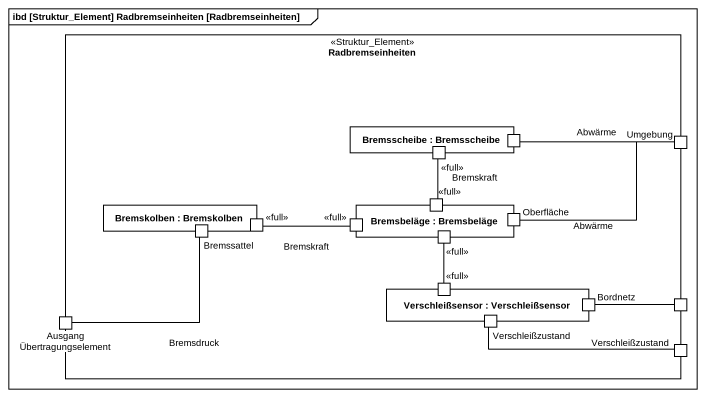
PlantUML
@startuml
mainframe ibd [Struktur_Element] Radbremseinheiten [Radbremseinheiten]
rectangle Radbremseinheiten <<Struktur_Element>> {
  rectangle "Bremsscheibe : Bremsscheibe" as Bremsscheibe {
    port "<<full>>" as full
    port " " as port1
  }
  port Umgebung
  rectangle "Bremskolben : Bremskolben" as Bremskolben {
    port Bremssattel
    port "<<full>>" as full_3
  }
  rectangle "Bremsbeläge : Bremsbeläge" as Bremsbeläge {
    port "<<full>>" as full_2
    port "<<full>>" as full_4
    port "<<full>>" as full_5
    port Oberfläche
  }
  port "Ausgang Übertragungselement" as Ausgang_Übertragungselement
  rectangle "Verschleißsensor : Verschleißsensor" as Verschleißsensor {
    port "<<full>>" as full_6
    port Verschleißzustand
    port Bordnetz
  }
  port " " as port2
  port "Verschleißzustand" as Verschleißzustand_2
}
port1 -right- Umgebung : Abwärme
full_2 -up- full : Bremskraft
full_3 -right- full_4 : Bremskraft
Oberfläche -right- Umgebung : Abwärme
Ausgang_Übertragungselement -up- Bremssattel : Bremsdruck
full_6 -up- full_5
Verschleißzustand -right- Verschleißzustand_2
Bordnetz -right- port2
@enduml
